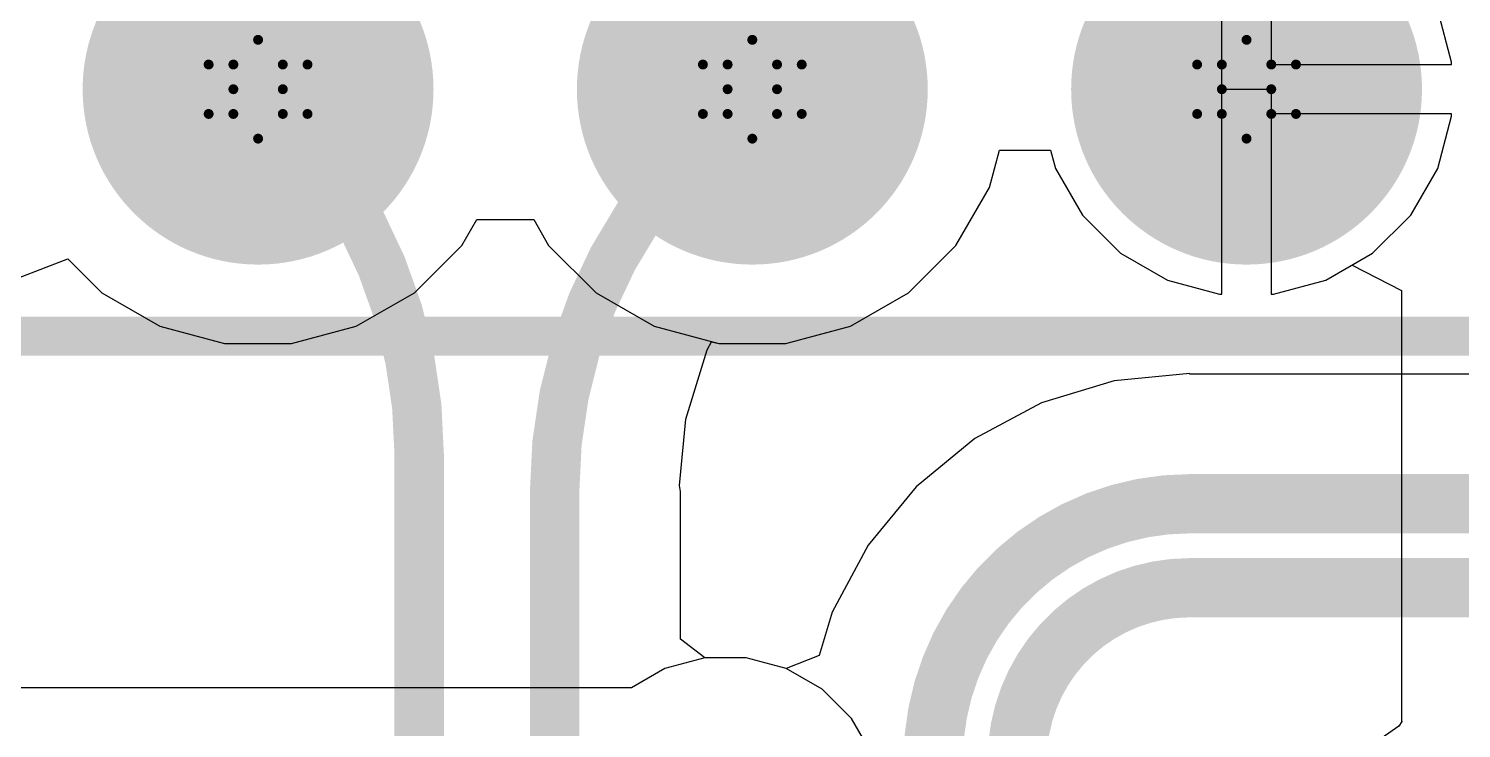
# Model space of a CAD drawing. Header units: inches. Extents: x 0 to 386, y 0 to 148.
# Drawn here: x 112.55 to 119.91, y 66.71 to 70.31 of the extents above; entities that cross this region are included whole.
import ezdxf

# ---------------------------------------------------------------- set-up
doc = ezdxf.new("R2010")
doc.units = ezdxf.units.IN
for name, color, linetype in [('Bottom Layer', 5, 'Continuous'), ('Bottom Solder', 6, 'Continuous'), ('Drill Drawing', 1, 'Continuous'), ('Multi-Layer', 9, 'Continuous'), ('Pad Holes', 156, 'Continuous'), ('Top Layer', 1, 'Continuous'), ('Top Overlay', 2, 'Continuous'), ('Top Solder', 216, 'Continuous')]:
    doc.layers.add(name, color=color, linetype=linetype)

# ---------------------------------------------------------------- blocks, each defined once
blk = doc.blocks.new('HDR1X4__77')
at = {"layer": 'Bottom Layer'}
h = blk.add_hatch(color=5, dxfattribs=at)
edge = h.paths.add_edge_path()
edge.add_arc((2.54, 0), 0.8, 0, 360)
h = blk.add_hatch(color=5, dxfattribs=at)
edge = h.paths.add_edge_path()
edge.add_arc((5.08, 0), 0.8, 0, 360)
h = blk.add_hatch(color=5, dxfattribs=at)
edge = h.paths.add_edge_path()
edge.add_arc((7.62, 0), 0.8, 0, 360)
at = {"layer": 'Bottom Solder'}
h = blk.add_hatch(color=6, dxfattribs=at)
edge = h.paths.add_edge_path()
edge.add_arc((2.54, 0), 0.9016, 0, 360)
h = blk.add_hatch(color=6, dxfattribs=at)
edge = h.paths.add_edge_path()
edge.add_arc((5.08, 0), 0.9016, 0, 360)
h = blk.add_hatch(color=6, dxfattribs=at)
edge = h.paths.add_edge_path()
edge.add_arc((7.62, 0), 0.9016, 0, 360)
at = {"layer": 'Multi-Layer'}
h = blk.add_hatch(color=9, dxfattribs=at)
edge = h.paths.add_edge_path()
edge.add_arc((2.54, 0), 0.8, 0, 360)
h = blk.add_hatch(color=9, dxfattribs=at)
edge = h.paths.add_edge_path()
edge.add_arc((5.08, 0), 0.8, 0, 360)
h = blk.add_hatch(color=9, dxfattribs=at)
edge = h.paths.add_edge_path()
edge.add_arc((7.62, 0), 0.8, 0, 360)
at = {"layer": 'Pad Holes'}
h = blk.add_hatch(color=7, dxfattribs=at)
edge = h.paths.add_edge_path()
edge.add_arc((2.54, 0), 0.475, 0, 360)
h = blk.add_hatch(color=7, dxfattribs=at)
edge = h.paths.add_edge_path()
edge.add_arc((5.08, 0), 0.475, 0, 360)
h = blk.add_hatch(color=7, dxfattribs=at)
edge = h.paths.add_edge_path()
edge.add_arc((7.62, 0), 0.475, 0, 360)
at = {"layer": 'Top Layer'}
h = blk.add_hatch(color=1, dxfattribs=at)
edge = h.paths.add_edge_path()
edge.add_arc((2.54, 0), 0.8, 0, 360)
h = blk.add_hatch(color=1, dxfattribs=at)
edge = h.paths.add_edge_path()
edge.add_arc((5.08, 0), 0.8, 0, 360)
h = blk.add_hatch(color=1, dxfattribs=at)
edge = h.paths.add_edge_path()
edge.add_arc((7.62, 0), 0.8, 0, 360)
at = {"layer": 'Top Solder'}
h = blk.add_hatch(color=216, dxfattribs=at)
edge = h.paths.add_edge_path()
edge.add_arc((2.54, 0), 0.9016, 0, 360)
h = blk.add_hatch(color=216, dxfattribs=at)
edge = h.paths.add_edge_path()
edge.add_arc((5.08, 0), 0.9016, 0, 360)
h = blk.add_hatch(color=216, dxfattribs=at)
edge = h.paths.add_edge_path()
edge.add_arc((7.62, 0), 0.9016, 0, 360)
at = {"layer": 'Top Overlay'}
blk.add_lwpolyline([(-1.27, -1.27, 0.2, 0.2, 0), (8.89, -1.27, 0.2, 0.2, 0)], format="xyseb", dxfattribs=at)

msp = doc.modelspace()

# ---------------------------------------------------------------- linework, layer by layer
at = {"layer": 'Bottom Layer'}
for p, q in [((118.679, 68.946), (118.679, 70)), ((118.679, 70), (118.933, 70)), ((118.933, 70), (118.933, 68.946)), ((117.4849, 69.4951), (117.536, 69.686)), ((117.536, 69.686), (117.799, 69.686)), ((117.799, 69.686), (117.8238, 69.5932)), ((117.8238, 69.5932), (117.9626, 69.3528)), ((117.3127, 69.1969), (117.4849, 69.4951)), ((117.9626, 69.3528), (118.1588, 69.1566)), ((117.0691, 68.9533), (117.3127, 69.1969)), ((118.1588, 69.1566), (118.3992, 69.0178)), ((119.2128, 69.0178), (119.3486, 69.0962)), ((119.3486, 69.0962), (119.6026, 68.9658)), ((118.3992, 69.0178), (118.6672, 68.946)), ((118.9448, 68.946), (119.2128, 69.0178)), ((116.7709, 68.7811), (117.0691, 68.9533)), ((118.6672, 68.946), (118.679, 68.946)), ((118.933, 68.946), (118.9448, 68.946)), ((119.6026, 68.9658), (119.6026, 66.7543)), ((116.4382, 68.692), (116.7709, 68.7811)), ((116.0333, 68.6596), (116.056, 68.7021)), ((116.056, 68.7021), (116.0938, 68.692)), ((115.9251, 68.3029), (116.0333, 68.6596)), ((116.0938, 68.692), (116.4382, 68.692)), ((115.8915, 67.9618), (115.9251, 68.3029)), ((115.8974, 67.9319), (115.8915, 67.9618)), ((115.8974, 67.1725), (115.8974, 67.9319)), ((116.0224, 67.0766), (115.8974, 67.1725)), ((116.2352, 67.0766), (116.0224, 67.0766)), ((116.4407, 67.0215), (116.2352, 67.0766)), ((116.6249, 66.9152), (116.4407, 67.0215)), ((116.7754, 66.7647), (116.6249, 66.9152)), ((116.8817, 66.5805), (116.7754, 66.7647)), ((119.5879, 66.725), (119.3564, 66.5623)), ((119.6037, 66.7484), (119.5879, 66.725)), ((119.6026, 66.7543), (119.6037, 66.7484))]:
    msp.add_line(p, q, dxfattribs=at)
for points in [[(113.726, 70, 0.254, 0.254, 0), (113.8101, 69.9159, 0.254, 0.254, 0)], [(115.9939, 69.7279, 0.254, 0.254, 0), (116.266, 70, 0.254, 0.254, 0)], [(113.8101, 69.9159, 0.254, 0.254, -0.198912), (114.554, 68.1199, 0.254, 0.254, 0)], [(115.25, 67.9319, 0.254, 0.254, -0.198912), (115.9939, 69.7279, 0.254, 0.254, 0)], [(114.554, 62.02, 0.254, 0.254, 0), (114.554, 68.1199, 0.254, 0.254, 0)], [(115.25, 64.512, 0.254, 0.254, 0), (115.25, 67.9319, 0.254, 0.254, 0)], [(120.25, 66.7543, 0.254, 0.254, -0.414214), (119.25, 65.7543, 0.254, 0.254, 0)]]:
    msp.add_lwpolyline(points, format="xyseb", dxfattribs=at)
for points in [[(113.6625, 70, 0.127, 0.127, 1), (113.7895, 70, 0.127, 0.127, 1)], [(116.2025, 70, 0.127, 0.127, 1), (116.3295, 70, 0.127, 0.127, 1)], [(113.7466, 69.9159, 0.127, 0.127, 1), (113.8736, 69.9159, 0.127, 0.127, 1)], [(113.7466, 69.9159, 0.127, 0.127, 1), (113.8736, 69.9159, 0.127, 0.127, 1)], [(115.9304, 69.7279, 0.127, 0.127, 1), (116.0574, 69.7279, 0.127, 0.127, 1)], [(115.9304, 69.7279, 0.127, 0.127, 1), (116.0574, 69.7279, 0.127, 0.127, 1)], [(114.4905, 68.1199, 0.127, 0.127, 1), (114.6175, 68.1199, 0.127, 0.127, 1)], [(114.4905, 68.1199, 0.127, 0.127, 1), (114.6175, 68.1199, 0.127, 0.127, 1)], [(115.1865, 67.9319, 0.127, 0.127, 1), (115.3135, 67.9319, 0.127, 0.127, 1)], [(115.1865, 67.9319, 0.127, 0.127, 1), (115.3135, 67.9319, 0.127, 0.127, 1)]]:
    msp.add_lwpolyline(points, format="xyseb", close=True, dxfattribs=at)
at = {"layer": 'Drill Drawing'}
for points in [[(113.599, 70.127, 0.0508, 0.0508, 0), (113.726, 70.254, 0.0508, 0.0508, 0)], [(113.726, 70.254, 0.0508, 0.0508, 0), (113.853, 70.127, 0.0508, 0.0508, 0)], [(116.139, 70.127, 0.0508, 0.0508, 0), (116.266, 70.254, 0.0508, 0.0508, 0)], [(116.266, 70.254, 0.0508, 0.0508, 0), (116.393, 70.127, 0.0508, 0.0508, 0)], [(118.679, 70.127, 0.0508, 0.0508, 0), (118.806, 70.254, 0.0508, 0.0508, 0)], [(118.806, 70.254, 0.0508, 0.0508, 0), (118.933, 70.127, 0.0508, 0.0508, 0)], [(113.472, 70.127, 0.0508, 0.0508, 0), (113.599, 70, 0.0508, 0.0508, 0)], [(113.472, 70.127, 0.0508, 0.0508, 0), (113.599, 70.127, 0.0508, 0.0508, 0)], [(113.853, 70.127, 0.0508, 0.0508, 0), (113.98, 70.127, 0.0508, 0.0508, 0)], [(113.853, 70, 0.0508, 0.0508, 0), (113.98, 70.127, 0.0508, 0.0508, 0)], [(116.012, 70.127, 0.0508, 0.0508, 0), (116.139, 70, 0.0508, 0.0508, 0)], [(116.012, 70.127, 0.0508, 0.0508, 0), (116.139, 70.127, 0.0508, 0.0508, 0)], [(116.393, 70.127, 0.0508, 0.0508, 0), (116.52, 70.127, 0.0508, 0.0508, 0)], [(116.393, 70, 0.0508, 0.0508, 0), (116.52, 70.127, 0.0508, 0.0508, 0)], [(118.552, 70.127, 0.0508, 0.0508, 0), (118.679, 70, 0.0508, 0.0508, 0)], [(118.552, 70.127, 0.0508, 0.0508, 0), (118.679, 70.127, 0.0508, 0.0508, 0)], [(118.933, 70.127, 0.0508, 0.0508, 0), (119.06, 70.127, 0.0508, 0.0508, 0)], [(118.933, 70, 0.0508, 0.0508, 0), (119.06, 70.127, 0.0508, 0.0508, 0)], [(113.472, 69.873, 0.0508, 0.0508, 0), (113.599, 70, 0.0508, 0.0508, 0)], [(113.853, 70, 0.0508, 0.0508, 0), (113.98, 69.873, 0.0508, 0.0508, 0)], [(116.012, 69.873, 0.0508, 0.0508, 0), (116.139, 70, 0.0508, 0.0508, 0)], [(116.393, 70, 0.0508, 0.0508, 0), (116.52, 69.873, 0.0508, 0.0508, 0)], [(118.552, 69.873, 0.0508, 0.0508, 0), (118.679, 70, 0.0508, 0.0508, 0)], [(118.933, 70, 0.0508, 0.0508, 0), (119.06, 69.873, 0.0508, 0.0508, 0)], [(113.472, 69.873, 0.0508, 0.0508, 0), (113.599, 69.873, 0.0508, 0.0508, 0)], [(113.599, 69.873, 0.0508, 0.0508, 0), (113.726, 69.746, 0.0508, 0.0508, 0)], [(113.726, 69.746, 0.0508, 0.0508, 0), (113.853, 69.873, 0.0508, 0.0508, 0)], [(113.853, 69.873, 0.0508, 0.0508, 0), (113.98, 69.873, 0.0508, 0.0508, 0)], [(116.012, 69.873, 0.0508, 0.0508, 0), (116.139, 69.873, 0.0508, 0.0508, 0)], [(116.139, 69.873, 0.0508, 0.0508, 0), (116.266, 69.746, 0.0508, 0.0508, 0)], [(116.266, 69.746, 0.0508, 0.0508, 0), (116.393, 69.873, 0.0508, 0.0508, 0)], [(116.393, 69.873, 0.0508, 0.0508, 0), (116.52, 69.873, 0.0508, 0.0508, 0)], [(118.552, 69.873, 0.0508, 0.0508, 0), (118.679, 69.873, 0.0508, 0.0508, 0)], [(118.679, 69.873, 0.0508, 0.0508, 0), (118.806, 69.746, 0.0508, 0.0508, 0)], [(118.806, 69.746, 0.0508, 0.0508, 0), (118.933, 69.873, 0.0508, 0.0508, 0)], [(118.933, 69.873, 0.0508, 0.0508, 0), (119.06, 69.873, 0.0508, 0.0508, 0)]]:
    msp.add_lwpolyline(points, format="xyseb", dxfattribs=at)
for points in [[(113.7133, 70.254, 0.0254, 0.0254, 1), (113.7387, 70.254, 0.0254, 0.0254, 1)], [(113.7133, 70.254, 0.0254, 0.0254, 1), (113.7387, 70.254, 0.0254, 0.0254, 1)], [(116.2533, 70.254, 0.0254, 0.0254, 1), (116.2787, 70.254, 0.0254, 0.0254, 1)], [(116.2533, 70.254, 0.0254, 0.0254, 1), (116.2787, 70.254, 0.0254, 0.0254, 1)], [(118.7933, 70.254, 0.0254, 0.0254, 1), (118.8187, 70.254, 0.0254, 0.0254, 1)], [(118.7933, 70.254, 0.0254, 0.0254, 1), (118.8187, 70.254, 0.0254, 0.0254, 1)], [(113.4593, 70.127, 0.0254, 0.0254, 1), (113.4847, 70.127, 0.0254, 0.0254, 1)], [(113.4593, 70.127, 0.0254, 0.0254, 1), (113.4847, 70.127, 0.0254, 0.0254, 1)], [(113.5863, 70.127, 0.0254, 0.0254, 1), (113.6117, 70.127, 0.0254, 0.0254, 1)], [(113.5863, 70.127, 0.0254, 0.0254, 1), (113.6117, 70.127, 0.0254, 0.0254, 1)], [(113.8403, 70.127, 0.0254, 0.0254, 1), (113.8657, 70.127, 0.0254, 0.0254, 1)], [(113.8403, 70.127, 0.0254, 0.0254, 1), (113.8657, 70.127, 0.0254, 0.0254, 1)], [(113.9673, 70.127, 0.0254, 0.0254, 1), (113.9927, 70.127, 0.0254, 0.0254, 1)], [(113.9673, 70.127, 0.0254, 0.0254, 1), (113.9927, 70.127, 0.0254, 0.0254, 1)], [(115.9993, 70.127, 0.0254, 0.0254, 1), (116.0247, 70.127, 0.0254, 0.0254, 1)], [(115.9993, 70.127, 0.0254, 0.0254, 1), (116.0247, 70.127, 0.0254, 0.0254, 1)], [(116.1263, 70.127, 0.0254, 0.0254, 1), (116.1517, 70.127, 0.0254, 0.0254, 1)], [(116.1263, 70.127, 0.0254, 0.0254, 1), (116.1517, 70.127, 0.0254, 0.0254, 1)], [(116.3803, 70.127, 0.0254, 0.0254, 1), (116.4057, 70.127, 0.0254, 0.0254, 1)], [(116.3803, 70.127, 0.0254, 0.0254, 1), (116.4057, 70.127, 0.0254, 0.0254, 1)], [(116.5073, 70.127, 0.0254, 0.0254, 1), (116.5327, 70.127, 0.0254, 0.0254, 1)], [(116.5073, 70.127, 0.0254, 0.0254, 1), (116.5327, 70.127, 0.0254, 0.0254, 1)], [(118.5393, 70.127, 0.0254, 0.0254, 1), (118.5647, 70.127, 0.0254, 0.0254, 1)], [(118.5393, 70.127, 0.0254, 0.0254, 1), (118.5647, 70.127, 0.0254, 0.0254, 1)], [(118.6663, 70.127, 0.0254, 0.0254, 1), (118.6917, 70.127, 0.0254, 0.0254, 1)], [(118.6663, 70.127, 0.0254, 0.0254, 1), (118.6917, 70.127, 0.0254, 0.0254, 1)], [(118.9203, 70.127, 0.0254, 0.0254, 1), (118.9457, 70.127, 0.0254, 0.0254, 1)], [(118.9203, 70.127, 0.0254, 0.0254, 1), (118.9457, 70.127, 0.0254, 0.0254, 1)], [(119.0473, 70.127, 0.0254, 0.0254, 1), (119.0727, 70.127, 0.0254, 0.0254, 1)], [(119.0473, 70.127, 0.0254, 0.0254, 1), (119.0727, 70.127, 0.0254, 0.0254, 1)], [(113.5863, 70, 0.0254, 0.0254, 1), (113.6117, 70, 0.0254, 0.0254, 1)], [(113.5863, 70, 0.0254, 0.0254, 1), (113.6117, 70, 0.0254, 0.0254, 1)], [(113.8403, 70, 0.0254, 0.0254, 1), (113.8657, 70, 0.0254, 0.0254, 1)], [(113.8403, 70, 0.0254, 0.0254, 1), (113.8657, 70, 0.0254, 0.0254, 1)], [(116.1263, 70, 0.0254, 0.0254, 1), (116.1517, 70, 0.0254, 0.0254, 1)], [(116.1263, 70, 0.0254, 0.0254, 1), (116.1517, 70, 0.0254, 0.0254, 1)], [(116.3803, 70, 0.0254, 0.0254, 1), (116.4057, 70, 0.0254, 0.0254, 1)], [(116.3803, 70, 0.0254, 0.0254, 1), (116.4057, 70, 0.0254, 0.0254, 1)], [(118.6663, 70, 0.0254, 0.0254, 1), (118.6917, 70, 0.0254, 0.0254, 1)], [(118.6663, 70, 0.0254, 0.0254, 1), (118.6917, 70, 0.0254, 0.0254, 1)], [(118.9203, 70, 0.0254, 0.0254, 1), (118.9457, 70, 0.0254, 0.0254, 1)], [(118.9203, 70, 0.0254, 0.0254, 1), (118.9457, 70, 0.0254, 0.0254, 1)], [(113.4593, 69.873, 0.0254, 0.0254, 1), (113.4847, 69.873, 0.0254, 0.0254, 1)], [(113.4593, 69.873, 0.0254, 0.0254, 1), (113.4847, 69.873, 0.0254, 0.0254, 1)], [(113.5863, 69.873, 0.0254, 0.0254, 1), (113.6117, 69.873, 0.0254, 0.0254, 1)], [(113.5863, 69.873, 0.0254, 0.0254, 1), (113.6117, 69.873, 0.0254, 0.0254, 1)], [(113.8403, 69.873, 0.0254, 0.0254, 1), (113.8657, 69.873, 0.0254, 0.0254, 1)], [(113.8403, 69.873, 0.0254, 0.0254, 1), (113.8657, 69.873, 0.0254, 0.0254, 1)], [(113.9673, 69.873, 0.0254, 0.0254, 1), (113.9927, 69.873, 0.0254, 0.0254, 1)], [(113.9673, 69.873, 0.0254, 0.0254, 1), (113.9927, 69.873, 0.0254, 0.0254, 1)], [(115.9993, 69.873, 0.0254, 0.0254, 1), (116.0247, 69.873, 0.0254, 0.0254, 1)], [(115.9993, 69.873, 0.0254, 0.0254, 1), (116.0247, 69.873, 0.0254, 0.0254, 1)], [(116.1263, 69.873, 0.0254, 0.0254, 1), (116.1517, 69.873, 0.0254, 0.0254, 1)], [(116.1263, 69.873, 0.0254, 0.0254, 1), (116.1517, 69.873, 0.0254, 0.0254, 1)], [(116.3803, 69.873, 0.0254, 0.0254, 1), (116.4057, 69.873, 0.0254, 0.0254, 1)], [(116.3803, 69.873, 0.0254, 0.0254, 1), (116.4057, 69.873, 0.0254, 0.0254, 1)], [(116.5073, 69.873, 0.0254, 0.0254, 1), (116.5327, 69.873, 0.0254, 0.0254, 1)], [(116.5073, 69.873, 0.0254, 0.0254, 1), (116.5327, 69.873, 0.0254, 0.0254, 1)], [(118.5393, 69.873, 0.0254, 0.0254, 1), (118.5647, 69.873, 0.0254, 0.0254, 1)], [(118.5393, 69.873, 0.0254, 0.0254, 1), (118.5647, 69.873, 0.0254, 0.0254, 1)], [(118.6663, 69.873, 0.0254, 0.0254, 1), (118.6917, 69.873, 0.0254, 0.0254, 1)], [(118.6663, 69.873, 0.0254, 0.0254, 1), (118.6917, 69.873, 0.0254, 0.0254, 1)], [(118.9203, 69.873, 0.0254, 0.0254, 1), (118.9457, 69.873, 0.0254, 0.0254, 1)], [(118.9203, 69.873, 0.0254, 0.0254, 1), (118.9457, 69.873, 0.0254, 0.0254, 1)], [(119.0473, 69.873, 0.0254, 0.0254, 1), (119.0727, 69.873, 0.0254, 0.0254, 1)], [(119.0473, 69.873, 0.0254, 0.0254, 1), (119.0727, 69.873, 0.0254, 0.0254, 1)], [(113.7133, 69.746, 0.0254, 0.0254, 1), (113.7387, 69.746, 0.0254, 0.0254, 1)], [(113.7133, 69.746, 0.0254, 0.0254, 1), (113.7387, 69.746, 0.0254, 0.0254, 1)], [(116.2533, 69.746, 0.0254, 0.0254, 1), (116.2787, 69.746, 0.0254, 0.0254, 1)], [(116.2533, 69.746, 0.0254, 0.0254, 1), (116.2787, 69.746, 0.0254, 0.0254, 1)], [(118.7933, 69.746, 0.0254, 0.0254, 1), (118.8187, 69.746, 0.0254, 0.0254, 1)], [(118.7933, 69.746, 0.0254, 0.0254, 1), (118.8187, 69.746, 0.0254, 0.0254, 1)]]:
    msp.add_lwpolyline(points, format="xyseb", close=True, dxfattribs=at)
at = {"layer": 'Top Layer'}
for p, q in [((118.679, 70), (118.679, 71.054)), ((118.933, 71.054), (118.933, 70.127)), ((119.86, 70.1388), (119.7882, 70.4068)), ((118.933, 70.127), (119.86, 70.127)), ((119.86, 70.127), (119.86, 70.1388)), ((118.679, 68.946), (118.679, 70)), ((119.86, 69.873), (118.933, 69.873)), ((118.933, 69.873), (118.933, 68.946)), ((119.7882, 69.5932), (119.86, 69.8612)), ((119.86, 69.8612), (119.86, 69.873)), ((117.4849, 69.4951), (117.536, 69.686)), ((117.536, 69.686), (117.799, 69.686)), ((117.799, 69.686), (117.8238, 69.5932)), ((117.8238, 69.5932), (117.9626, 69.3528)), ((119.6494, 69.3528), (119.7882, 69.5932)), ((117.3127, 69.1969), (117.4849, 69.4951)), ((114.7727, 69.1969), (114.8494, 69.3297)), ((114.8494, 69.3297), (115.1426, 69.3297)), ((115.1426, 69.3297), (115.2193, 69.1969)), ((117.9626, 69.3528), (118.1588, 69.1566)), ((119.4532, 69.1566), (119.6494, 69.3528)), ((114.5291, 68.9533), (114.7727, 69.1969)), ((115.2193, 69.1969), (115.4629, 68.9533)), ((117.0691, 68.9533), (117.3127, 69.1969)), ((118.1588, 69.1566), (118.3992, 69.0178)), ((119.2128, 69.0178), (119.4532, 69.1566)), ((112.494, 69.0311), (112.748, 69.1282)), ((112.748, 69.1282), (112.9229, 68.9533)), ((118.3992, 69.0178), (118.6672, 68.946)), ((118.9448, 68.946), (119.2128, 69.0178)), ((112.9229, 68.9533), (113.2211, 68.7811)), ((114.2309, 68.7811), (114.5291, 68.9533)), ((115.4629, 68.9533), (115.7611, 68.7811)), ((116.7709, 68.7811), (117.0691, 68.9533)), ((118.6672, 68.946), (118.679, 68.946)), ((118.933, 68.946), (118.9448, 68.946)), ((113.2211, 68.7811), (113.5538, 68.692)), ((113.8982, 68.692), (114.2309, 68.7811)), ((115.7611, 68.7811), (116.0938, 68.692)), ((116.4382, 68.692), (116.7709, 68.7811)), ((113.5538, 68.692), (113.8982, 68.692)), ((116.0938, 68.692), (116.4382, 68.692)), ((118.126, 68.5006), (117.753, 68.3874)), ((118.5139, 68.5388), (118.126, 68.5006)), ((118.5139, 68.5349), (118.5139, 68.5388)), ((126.5428, 68.5349), (118.5139, 68.5349)), ((117.753, 68.3874), (117.4093, 68.2037)), ((117.4093, 68.2037), (117.108, 67.9564)), ((117.108, 67.9564), (116.8607, 67.6551)), ((116.8607, 67.6551), (116.677, 67.3114)), ((116.677, 67.3114), (116.6093, 67.0882)), ((116.0224, 67.0766), (115.8169, 67.0215)), ((116.2352, 67.0766), (116.0224, 67.0766)), ((116.4407, 67.0215), (116.2352, 67.0766)), ((116.6093, 67.0882), (116.4407, 67.0215)), ((115.8169, 67.0215), (115.6445, 66.922)), ((115.6445, 66.922), (71.5696, 66.922))]:
    msp.add_line(p, q, dxfattribs=at)
for points in [[(117.1956, 66.5505, 0.3048, 0.3048, -0.414214), (118.5139, 67.8688, 0.3048, 0.3048, 0)], [(118.5139, 67.8688, 0.3048, 0.3048, 0), (126.5428, 67.8688, 0.3048, 0.3048, 0)], [(117.6274, 66.5505, 0.3048, 0.3048, -0.414214), (118.5139, 67.437, 0.3048, 0.3048, 0)], [(118.5139, 67.437, 0.3048, 0.3048, 0), (126.5428, 67.437, 0.3048, 0.3048, 0)]]:
    msp.add_lwpolyline(points, format="xyseb", dxfattribs=at)
for points in [[(118.4377, 67.8688, 0.1524, 0.1524, 1), (118.5901, 67.8688, 0.1524, 0.1524, 1)], [(118.4377, 67.8688, 0.1524, 0.1524, 1), (118.5901, 67.8688, 0.1524, 0.1524, 1)], [(118.4377, 67.437, 0.1524, 0.1524, 1), (118.5901, 67.437, 0.1524, 0.1524, 1)], [(118.4377, 67.437, 0.1524, 0.1524, 1), (118.5901, 67.437, 0.1524, 0.1524, 1)]]:
    msp.add_lwpolyline(points, format="xyseb", close=True, dxfattribs=at)

# ---------------------------------------------------------------- block references
msp.add_blockref('HDR1X4__77', (111.186, 70))

doc.saveas('drawing.dxf')
